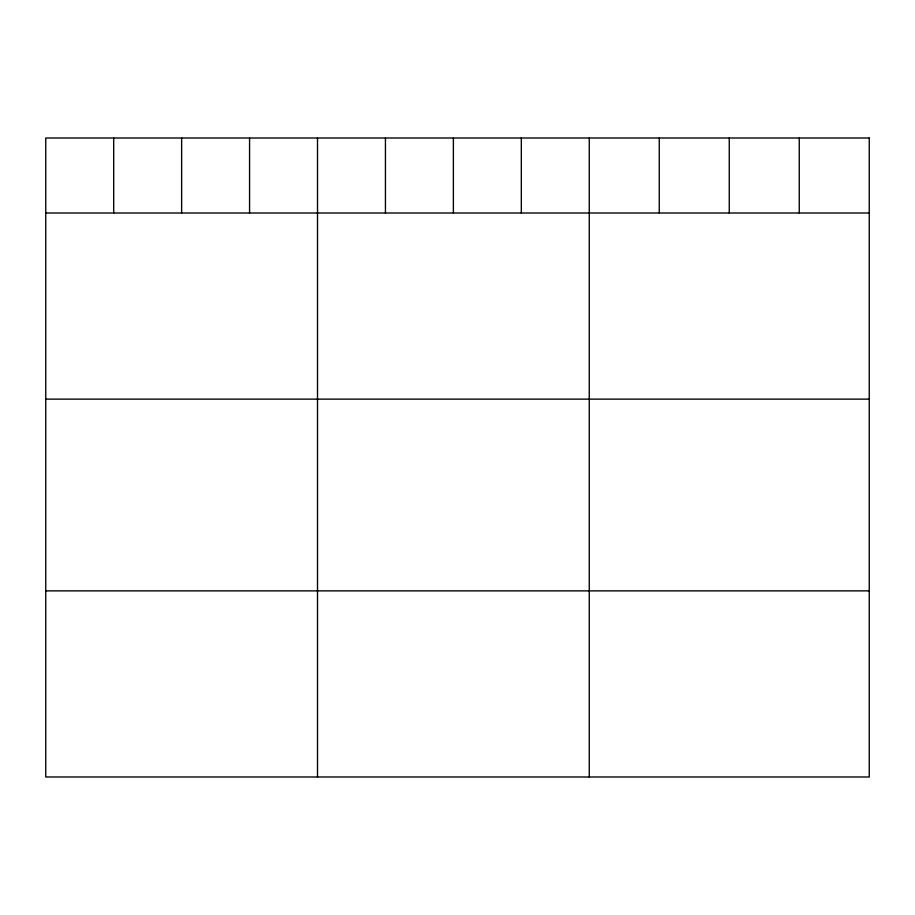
<?xml version="1.0" encoding="UTF-8"?>
<svg xmlns="http://www.w3.org/2000/svg" width="915" height="915" viewBox="0 0 915 915"><rect width="100%" height="100%" fill="white"/><g stroke="black" fill="none" stroke-linecap="round" stroke-linejoin="round"><path stroke-width="1.37" d="M45.75 213.001L869.25 213.001M45.75 399.123L869.25 399.123M45.75 590.873L869.25 590.873M799.252 138.005L799.252 213.001M729.255 138.005L729.255 213.001M659.258 138.005L659.258 213.001M589.26 138.005L589.26 776.995M521.321 138.005L521.321 213.001M453.382 138.005L453.382 213.001M385.444 138.005L385.444 213.001M317.505 138.005L317.505 776.995M249.566 138.005L249.566 213.001M181.628 138.005L181.628 213.001M113.689 138.005L113.689 213.001M869.25 138.005L45.75 138.005L45.75 776.995L869.25 776.995L869.25 138.005"/></g></svg>
